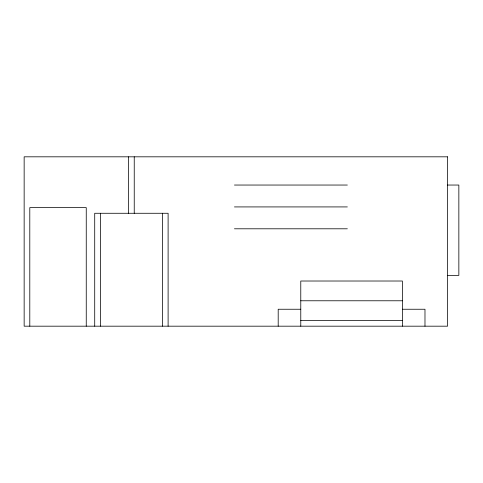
<?xml version="1.0" encoding="UTF-8"?>
<svg xmlns="http://www.w3.org/2000/svg" width="483" height="483" viewBox="0 0 483 483"><rect width="100%" height="100%" fill="white"/><g stroke="black" fill="none" stroke-linecap="round" stroke-linejoin="round"><path stroke-width="0.72" d="M234.442 185.043L347.349 185.043M447.56 185.043L458.85 185.043L458.85 275.37L447.56 275.37M234.442 206.923L347.349 206.923M234.442 228.797L347.349 228.797M300.776 300.776L402.393 300.776M300.776 309.247L278.196 309.247L278.196 326.182M402.393 309.247L424.98 309.247L424.98 326.182M300.776 320.537L402.393 320.537M402.393 326.182L402.393 281.015L300.776 281.015L300.776 326.182M168.108 326.182L168.108 213.275L94.716 213.275L94.716 326.182M162.463 213.275L162.463 326.182M134.238 156.818L134.238 213.275M128.593 156.818L128.593 213.275M100.361 213.275L100.361 326.182M86.252 326.182L86.252 207.63L29.795 207.63L29.795 326.182M447.56 156.818L24.15 156.818L24.15 326.182L447.56 326.182L447.56 156.818"/></g></svg>
